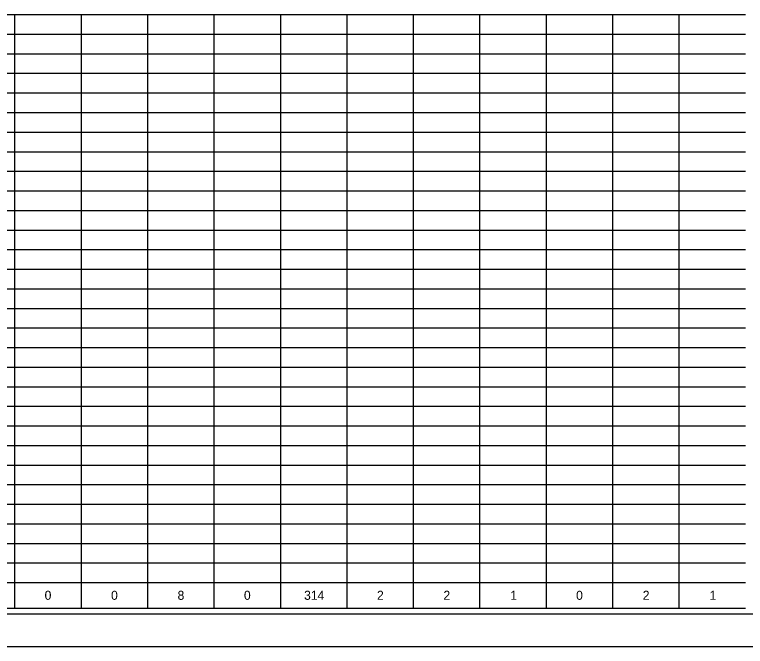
# Model space of a CAD drawing. Extents: x 0 to 34, y 0 to 22.
# Drawn here: x 15.54 to 26.83, y 0 to 9.77 of the extents above; entities that cross this region are included whole.
import ezdxf

# ---------------------------------------------------------------- set-up
doc = ezdxf.new("R2010")
doc.units = 0
for name, color, linetype in [('Default', 7, 'Continuous'), ('SH_Border', 7, 'Continuous'), ('SH_Cut_Line', 7, 'Continuous')]:
    doc.layers.add(name, color=color, linetype=linetype)

msp = doc.modelspace()

# ---------------------------------------------------------------- linework, layer by layer
at = {"layer": 'Default'}
for p, q in [((14.508, 9.769), (15.535, 9.769)), ((15.535, 9.769), (21.697, 9.769)), ((15.535, 9.769), (15.535, 9.466)), ((16.562, 9.769), (16.562, 9.466)), ((17.589, 9.769), (17.589, 9.466)), ((18.616, 9.769), (18.616, 9.466)), ((19.643, 9.769), (19.643, 9.466)), ((20.67, 9.769), (20.67, 9.466)), ((21.697, 9.769), (22.724, 9.769)), ((21.697, 9.769), (21.697, 9.466)), ((22.724, 9.769), (25.805, 9.769)), ((22.724, 9.769), (22.724, 9.466)), ((23.751, 9.769), (23.751, 9.466)), ((24.778, 9.769), (24.778, 9.466)), ((25.805, 9.769), (26.832, 9.769)), ((25.805, 9.769), (25.805, 9.466)), ((14.508, 9.466), (15.535, 9.466)), ((15.535, 9.466), (21.697, 9.466)), ((15.535, 9.466), (15.535, 9.163)), ((16.562, 9.466), (16.562, 9.163)), ((17.589, 9.466), (17.589, 9.163)), ((18.616, 9.466), (18.616, 9.163)), ((19.643, 9.466), (19.643, 9.163)), ((20.67, 9.466), (20.67, 9.163)), ((21.697, 9.466), (22.724, 9.466)), ((21.697, 9.466), (21.697, 9.163)), ((22.724, 9.466), (25.805, 9.466)), ((22.724, 9.466), (22.724, 9.163)), ((23.751, 9.466), (23.751, 9.163)), ((24.778, 9.466), (24.778, 9.163)), ((25.805, 9.466), (26.832, 9.466)), ((25.805, 9.466), (25.805, 9.163)), ((14.508, 9.163), (15.535, 9.163)), ((15.535, 9.163), (21.697, 9.163)), ((15.535, 9.163), (15.535, 8.861)), ((16.562, 9.163), (16.562, 8.861)), ((17.589, 9.163), (17.589, 8.861)), ((18.616, 9.163), (18.616, 8.861)), ((19.643, 9.163), (19.643, 8.861)), ((20.67, 9.163), (20.67, 8.861)), ((21.697, 9.163), (22.724, 9.163)), ((21.697, 9.163), (21.697, 8.861)), ((22.724, 9.163), (25.805, 9.163)), ((22.724, 9.163), (22.724, 8.861)), ((23.751, 9.163), (23.751, 8.861)), ((24.778, 9.163), (24.778, 8.861)), ((25.805, 9.163), (26.832, 9.163)), ((25.805, 9.163), (25.805, 8.861)), ((14.508, 8.861), (15.535, 8.861)), ((15.535, 8.861), (21.697, 8.861)), ((15.535, 8.861), (15.535, 8.558)), ((16.562, 8.861), (16.562, 8.558)), ((17.589, 8.861), (17.589, 8.558)), ((18.616, 8.861), (18.616, 8.558)), ((19.643, 8.861), (19.643, 8.558)), ((20.67, 8.861), (20.67, 8.558)), ((21.697, 8.861), (22.724, 8.861)), ((21.697, 8.861), (21.697, 8.558)), ((22.724, 8.861), (25.805, 8.861)), ((22.724, 8.861), (22.724, 8.558)), ((23.751, 8.861), (23.751, 8.558)), ((24.778, 8.861), (24.778, 8.558)), ((25.805, 8.861), (26.832, 8.861)), ((25.805, 8.861), (25.805, 8.558)), ((14.508, 8.558), (15.535, 8.558)), ((15.535, 8.558), (21.697, 8.558)), ((15.535, 8.558), (15.535, 8.255)), ((16.562, 8.558), (16.562, 8.255)), ((17.589, 8.558), (17.589, 8.255)), ((18.616, 8.558), (18.616, 8.255)), ((19.643, 8.558), (19.643, 8.255)), ((20.67, 8.558), (20.67, 8.255)), ((21.697, 8.558), (22.724, 8.558)), ((21.697, 8.558), (21.697, 8.255)), ((22.724, 8.558), (25.805, 8.558)), ((22.724, 8.558), (22.724, 8.255)), ((23.751, 8.558), (23.751, 8.255)), ((24.778, 8.558), (24.778, 8.255)), ((25.805, 8.558), (26.832, 8.558)), ((25.805, 8.558), (25.805, 8.255)), ((14.508, 8.255), (15.535, 8.255)), ((15.535, 8.255), (21.697, 8.255)), ((15.535, 8.255), (15.535, 7.952)), ((16.562, 8.255), (16.562, 7.952)), ((17.589, 8.255), (17.589, 7.952)), ((18.616, 8.255), (18.616, 7.952)), ((19.643, 8.255), (19.643, 7.952)), ((20.67, 8.255), (20.67, 7.952)), ((21.697, 8.255), (22.724, 8.255)), ((21.697, 8.255), (21.697, 7.952)), ((22.724, 8.255), (25.805, 8.255)), ((22.724, 8.255), (22.724, 7.952)), ((23.751, 8.255), (23.751, 7.952)), ((24.778, 8.255), (24.778, 7.952)), ((25.805, 8.255), (26.832, 8.255)), ((25.805, 8.255), (25.805, 7.952)), ((14.508, 7.952), (15.535, 7.952)), ((15.535, 7.952), (21.697, 7.952)), ((15.535, 7.952), (15.535, 7.649)), ((16.562, 7.952), (16.562, 7.649)), ((17.589, 7.952), (17.589, 7.649)), ((18.616, 7.952), (18.616, 7.649)), ((19.643, 7.952), (19.643, 7.649)), ((20.67, 7.952), (20.67, 7.649)), ((21.697, 7.952), (22.724, 7.952)), ((21.697, 7.952), (21.697, 7.649)), ((22.724, 7.952), (25.805, 7.952)), ((22.724, 7.952), (22.724, 7.649)), ((23.751, 7.952), (23.751, 7.649)), ((24.778, 7.952), (24.778, 7.649)), ((25.805, 7.952), (26.832, 7.952)), ((25.805, 7.952), (25.805, 7.649)), ((14.508, 7.649), (15.535, 7.649)), ((15.535, 7.649), (21.697, 7.649)), ((15.535, 7.649), (15.535, 7.346)), ((16.562, 7.649), (16.562, 7.346)), ((17.589, 7.649), (17.589, 7.346)), ((18.616, 7.649), (18.616, 7.346)), ((19.643, 7.649), (19.643, 7.346)), ((20.67, 7.649), (20.67, 7.346)), ((21.697, 7.649), (22.724, 7.649)), ((21.697, 7.649), (21.697, 7.346)), ((22.724, 7.649), (25.805, 7.649)), ((22.724, 7.649), (22.724, 7.346)), ((23.751, 7.649), (23.751, 7.346)), ((24.778, 7.649), (24.778, 7.346)), ((25.805, 7.649), (26.832, 7.649)), ((25.805, 7.649), (25.805, 7.346)), ((14.508, 7.346), (15.535, 7.346)), ((15.535, 7.346), (21.697, 7.346)), ((15.535, 7.346), (15.535, 7.044)), ((16.562, 7.346), (16.562, 7.044)), ((17.589, 7.346), (17.589, 7.044)), ((18.616, 7.346), (18.616, 7.044)), ((19.643, 7.346), (19.643, 7.044)), ((20.67, 7.346), (20.67, 7.044)), ((21.697, 7.346), (22.724, 7.346)), ((21.697, 7.346), (21.697, 7.044)), ((22.724, 7.346), (25.805, 7.346)), ((22.724, 7.346), (22.724, 7.044)), ((23.751, 7.346), (23.751, 7.044)), ((24.778, 7.346), (24.778, 7.044)), ((25.805, 7.346), (26.832, 7.346)), ((25.805, 7.346), (25.805, 7.044)), ((14.508, 7.044), (15.535, 7.044)), ((15.535, 7.044), (21.697, 7.044)), ((15.535, 7.044), (15.535, 6.741)), ((16.562, 7.044), (16.562, 6.741)), ((17.589, 7.044), (17.589, 6.741)), ((18.616, 7.044), (18.616, 6.741)), ((19.643, 7.044), (19.643, 6.741)), ((20.67, 7.044), (20.67, 6.741)), ((21.697, 7.044), (22.724, 7.044)), ((21.697, 7.044), (21.697, 6.741)), ((22.724, 7.044), (25.805, 7.044)), ((22.724, 7.044), (22.724, 6.741)), ((23.751, 7.044), (23.751, 6.741)), ((24.778, 7.044), (24.778, 6.741)), ((25.805, 7.044), (26.832, 7.044)), ((25.805, 7.044), (25.805, 6.741)), ((14.508, 6.741), (15.535, 6.741)), ((15.535, 6.741), (21.697, 6.741)), ((15.535, 6.741), (15.535, 6.438)), ((16.562, 6.741), (16.562, 6.438)), ((17.589, 6.741), (17.589, 6.438)), ((18.616, 6.741), (18.616, 6.438)), ((19.643, 6.741), (19.643, 6.438)), ((20.67, 6.741), (20.67, 6.438)), ((21.697, 6.741), (22.724, 6.741)), ((21.697, 6.741), (21.697, 6.438)), ((22.724, 6.741), (25.805, 6.741)), ((22.724, 6.741), (22.724, 6.438)), ((23.751, 6.741), (23.751, 6.438)), ((24.778, 6.741), (24.778, 6.438)), ((25.805, 6.741), (26.832, 6.741)), ((25.805, 6.741), (25.805, 6.438)), ((14.508, 6.438), (15.535, 6.438)), ((15.535, 6.438), (21.697, 6.438)), ((15.535, 6.438), (15.535, 6.135)), ((16.562, 6.438), (16.562, 6.135)), ((17.589, 6.438), (17.589, 6.135)), ((18.616, 6.438), (18.616, 6.135)), ((19.643, 6.438), (19.643, 6.135)), ((20.67, 6.438), (20.67, 6.135)), ((21.697, 6.438), (22.724, 6.438)), ((21.697, 6.438), (21.697, 6.135)), ((22.724, 6.438), (25.805, 6.438)), ((22.724, 6.438), (22.724, 6.135)), ((23.751, 6.438), (23.751, 6.135)), ((24.778, 6.438), (24.778, 6.135)), ((25.805, 6.438), (26.832, 6.438)), ((25.805, 6.438), (25.805, 6.135)), ((14.508, 6.135), (15.535, 6.135)), ((15.535, 6.135), (21.697, 6.135)), ((15.535, 6.135), (15.535, 5.832)), ((16.562, 6.135), (16.562, 5.832)), ((17.589, 6.135), (17.589, 5.832)), ((18.616, 6.135), (18.616, 5.832)), ((19.643, 6.135), (19.643, 5.832)), ((20.67, 6.135), (20.67, 5.832)), ((21.697, 6.135), (22.724, 6.135)), ((21.697, 6.135), (21.697, 5.832)), ((22.724, 6.135), (25.805, 6.135)), ((22.724, 6.135), (22.724, 5.832)), ((23.751, 6.135), (23.751, 5.832)), ((24.778, 6.135), (24.778, 5.832)), ((25.805, 6.135), (26.832, 6.135)), ((25.805, 6.135), (25.805, 5.832)), ((14.508, 5.832), (15.535, 5.832)), ((15.535, 5.832), (21.697, 5.832)), ((15.535, 5.832), (15.535, 5.529)), ((16.562, 5.832), (16.562, 5.529)), ((17.589, 5.832), (17.589, 5.529)), ((18.616, 5.832), (18.616, 5.529)), ((19.643, 5.832), (19.643, 5.529)), ((20.67, 5.832), (20.67, 5.529)), ((21.697, 5.832), (22.724, 5.832)), ((21.697, 5.832), (21.697, 5.529)), ((22.724, 5.832), (25.805, 5.832)), ((22.724, 5.832), (22.724, 5.529)), ((23.751, 5.832), (23.751, 5.529)), ((24.778, 5.832), (24.778, 5.529)), ((25.805, 5.832), (26.832, 5.832)), ((25.805, 5.832), (25.805, 5.529)), ((14.508, 5.529), (15.535, 5.529)), ((15.535, 5.529), (21.697, 5.529)), ((15.535, 5.529), (15.535, 5.227)), ((16.562, 5.529), (16.562, 5.227)), ((17.589, 5.529), (17.589, 5.227)), ((18.616, 5.529), (18.616, 5.227)), ((19.643, 5.529), (19.643, 5.227)), ((20.67, 5.529), (20.67, 5.227)), ((21.697, 5.529), (22.724, 5.529)), ((21.697, 5.529), (21.697, 5.227)), ((22.724, 5.529), (25.805, 5.529)), ((22.724, 5.529), (22.724, 5.227)), ((23.751, 5.529), (23.751, 5.227)), ((24.778, 5.529), (24.778, 5.227)), ((25.805, 5.529), (26.832, 5.529)), ((25.805, 5.529), (25.805, 5.227)), ((14.508, 5.227), (15.535, 5.227)), ((15.535, 5.227), (21.697, 5.227)), ((15.535, 5.227), (15.535, 4.924)), ((16.562, 5.227), (16.562, 4.924)), ((17.589, 5.227), (17.589, 4.924)), ((18.616, 5.227), (18.616, 4.924)), ((19.643, 5.227), (19.643, 4.924)), ((20.67, 5.227), (20.67, 4.924)), ((21.697, 5.227), (22.724, 5.227)), ((21.697, 5.227), (21.697, 4.924)), ((22.724, 5.227), (25.805, 5.227)), ((22.724, 5.227), (22.724, 4.924)), ((23.751, 5.227), (23.751, 4.924)), ((24.778, 5.227), (24.778, 4.924)), ((25.805, 5.227), (26.832, 5.227)), ((25.805, 5.227), (25.805, 4.924)), ((14.508, 4.924), (15.535, 4.924)), ((15.535, 4.924), (21.697, 4.924)), ((15.535, 4.924), (15.535, 4.621)), ((16.562, 4.924), (16.562, 4.621)), ((17.589, 4.924), (17.589, 4.621)), ((18.616, 4.924), (18.616, 4.621)), ((19.643, 4.924), (19.643, 4.621)), ((20.67, 4.924), (20.67, 4.621)), ((21.697, 4.924), (22.724, 4.924)), ((21.697, 4.924), (21.697, 4.621)), ((22.724, 4.924), (25.805, 4.924)), ((22.724, 4.924), (22.724, 4.621)), ((23.751, 4.924), (23.751, 4.621)), ((24.778, 4.924), (24.778, 4.621)), ((25.805, 4.924), (26.832, 4.924)), ((25.805, 4.924), (25.805, 4.621)), ((14.508, 4.621), (15.535, 4.621)), ((15.535, 4.621), (21.697, 4.621)), ((15.535, 4.621), (15.535, 4.318)), ((16.562, 4.621), (16.562, 4.318)), ((17.589, 4.621), (17.589, 4.318)), ((18.616, 4.621), (18.616, 4.318)), ((19.643, 4.621), (19.643, 4.318)), ((20.67, 4.621), (20.67, 4.318)), ((21.697, 4.621), (22.724, 4.621)), ((21.697, 4.621), (21.697, 4.318)), ((22.724, 4.621), (25.805, 4.621)), ((22.724, 4.621), (22.724, 4.318)), ((23.751, 4.621), (23.751, 4.318)), ((24.778, 4.621), (24.778, 4.318)), ((25.805, 4.621), (26.832, 4.621)), ((25.805, 4.621), (25.805, 4.318)), ((14.508, 4.318), (15.535, 4.318)), ((15.535, 4.318), (21.697, 4.318)), ((15.535, 4.318), (15.535, 4.015)), ((16.562, 4.318), (16.562, 4.015)), ((17.589, 4.318), (17.589, 4.015)), ((18.616, 4.318), (18.616, 4.015)), ((19.643, 4.318), (19.643, 4.015)), ((20.67, 4.318), (20.67, 4.015)), ((21.697, 4.318), (22.724, 4.318)), ((21.697, 4.318), (21.697, 4.015)), ((22.724, 4.318), (25.805, 4.318)), ((22.724, 4.318), (22.724, 4.015)), ((23.751, 4.318), (23.751, 4.015)), ((24.778, 4.318), (24.778, 4.015)), ((25.805, 4.318), (26.832, 4.318)), ((25.805, 4.318), (25.805, 4.015)), ((14.508, 4.015), (15.535, 4.015)), ((15.535, 4.015), (21.697, 4.015)), ((15.535, 4.015), (15.535, 3.713)), ((16.562, 4.015), (16.562, 3.713)), ((17.589, 4.015), (17.589, 3.713)), ((18.616, 4.015), (18.616, 3.713)), ((19.643, 4.015), (19.643, 3.713)), ((20.67, 4.015), (20.67, 3.713)), ((21.697, 4.015), (22.724, 4.015)), ((21.697, 4.015), (21.697, 3.713)), ((22.724, 4.015), (25.805, 4.015)), ((22.724, 4.015), (22.724, 3.713)), ((23.751, 4.015), (23.751, 3.713)), ((24.778, 4.015), (24.778, 3.713)), ((25.805, 4.015), (26.832, 4.015)), ((25.805, 4.015), (25.805, 3.713)), ((14.508, 3.713), (15.535, 3.713)), ((15.535, 3.713), (21.697, 3.713)), ((15.535, 3.713), (15.535, 3.41)), ((16.562, 3.713), (16.562, 3.41)), ((17.589, 3.713), (17.589, 3.41)), ((18.616, 3.713), (18.616, 3.41)), ((19.643, 3.713), (19.643, 3.41)), ((20.67, 3.713), (20.67, 3.41)), ((21.697, 3.713), (22.724, 3.713)), ((21.697, 3.713), (21.697, 3.41)), ((22.724, 3.713), (25.805, 3.713)), ((22.724, 3.713), (22.724, 3.41)), ((23.751, 3.713), (23.751, 3.41)), ((24.778, 3.713), (24.778, 3.41)), ((25.805, 3.713), (26.832, 3.713)), ((25.805, 3.713), (25.805, 3.41)), ((14.508, 3.41), (15.535, 3.41)), ((15.535, 3.41), (21.697, 3.41)), ((15.535, 3.41), (15.535, 3.107)), ((16.562, 3.41), (16.562, 3.107)), ((17.589, 3.41), (17.589, 3.107)), ((18.616, 3.41), (18.616, 3.107)), ((19.643, 3.41), (19.643, 3.107)), ((20.67, 3.41), (20.67, 3.107)), ((21.697, 3.41), (22.724, 3.41)), ((21.697, 3.41), (21.697, 3.107)), ((22.724, 3.41), (25.805, 3.41)), ((22.724, 3.41), (22.724, 3.107)), ((23.751, 3.41), (23.751, 3.107)), ((24.778, 3.41), (24.778, 3.107)), ((25.805, 3.41), (26.832, 3.41)), ((25.805, 3.41), (25.805, 3.107)), ((14.508, 3.107), (15.535, 3.107)), ((15.535, 3.107), (21.697, 3.107)), ((15.535, 3.107), (15.535, 2.804)), ((16.562, 3.107), (16.562, 2.804)), ((17.589, 3.107), (17.589, 2.804)), ((18.616, 3.107), (18.616, 2.804)), ((19.643, 3.107), (19.643, 2.804)), ((20.67, 3.107), (20.67, 2.804)), ((21.697, 3.107), (22.724, 3.107)), ((21.697, 3.107), (21.697, 2.804)), ((22.724, 3.107), (25.805, 3.107)), ((22.724, 3.107), (22.724, 2.804)), ((23.751, 3.107), (23.751, 2.804)), ((24.778, 3.107), (24.778, 2.804)), ((25.805, 3.107), (26.832, 3.107)), ((25.805, 3.107), (25.805, 2.804)), ((14.508, 2.804), (15.535, 2.804)), ((15.535, 2.804), (21.697, 2.804)), ((15.535, 2.804), (15.535, 2.501)), ((16.562, 2.804), (16.562, 2.501)), ((17.589, 2.804), (17.589, 2.501)), ((18.616, 2.804), (18.616, 2.501)), ((19.643, 2.804), (19.643, 2.501)), ((20.67, 2.804), (20.67, 2.501)), ((21.697, 2.804), (22.724, 2.804)), ((21.697, 2.804), (21.697, 2.501)), ((22.724, 2.804), (25.805, 2.804)), ((22.724, 2.804), (22.724, 2.501)), ((23.751, 2.804), (23.751, 2.501)), ((24.778, 2.804), (24.778, 2.501)), ((25.805, 2.804), (26.832, 2.804)), ((25.805, 2.804), (25.805, 2.501)), ((14.508, 2.501), (15.535, 2.501)), ((15.535, 2.501), (21.697, 2.501)), ((15.535, 2.501), (15.535, 2.198)), ((16.562, 2.501), (16.562, 2.198)), ((17.589, 2.501), (17.589, 2.198)), ((18.616, 2.501), (18.616, 2.198)), ((19.643, 2.501), (19.643, 2.198)), ((20.67, 2.501), (20.67, 2.198)), ((21.697, 2.501), (22.724, 2.501)), ((21.697, 2.501), (21.697, 2.198)), ((22.724, 2.501), (25.805, 2.501)), ((22.724, 2.501), (22.724, 2.198)), ((23.751, 2.501), (23.751, 2.198)), ((24.778, 2.501), (24.778, 2.198)), ((25.805, 2.501), (26.832, 2.501)), ((25.805, 2.501), (25.805, 2.198)), ((14.508, 2.198), (15.535, 2.198)), ((15.535, 2.198), (21.697, 2.198)), ((15.535, 2.198), (15.535, 1.896)), ((16.562, 2.198), (16.562, 1.896)), ((17.589, 2.198), (17.589, 1.896)), ((18.616, 2.198), (18.616, 1.896)), ((19.643, 2.198), (19.643, 1.896)), ((20.67, 2.198), (20.67, 1.896)), ((21.697, 2.198), (22.724, 2.198)), ((21.697, 2.198), (21.697, 1.896)), ((22.724, 2.198), (25.805, 2.198)), ((22.724, 2.198), (22.724, 1.896)), ((23.751, 2.198), (23.751, 1.896)), ((24.778, 2.198), (24.778, 1.896)), ((25.805, 2.198), (26.832, 2.198)), ((25.805, 2.198), (25.805, 1.896)), ((14.508, 1.896), (15.535, 1.896)), ((15.535, 1.896), (21.697, 1.896)), ((15.535, 1.896), (15.535, 1.593)), ((16.562, 1.896), (16.562, 1.593)), ((17.589, 1.896), (17.589, 1.593)), ((18.616, 1.896), (18.616, 1.593)), ((19.643, 1.896), (19.643, 1.593)), ((20.67, 1.896), (20.67, 1.593)), ((21.697, 1.896), (22.724, 1.896)), ((21.697, 1.896), (21.697, 1.593)), ((22.724, 1.896), (25.805, 1.896)), ((22.724, 1.896), (22.724, 1.593)), ((23.751, 1.896), (23.751, 1.593)), ((24.778, 1.896), (24.778, 1.593)), ((25.805, 1.896), (26.832, 1.896)), ((25.805, 1.896), (25.805, 1.593)), ((14.508, 1.593), (15.535, 1.593)), ((15.535, 1.593), (21.697, 1.593)), ((15.535, 1.593), (15.535, 1.29)), ((16.562, 1.593), (16.562, 1.29)), ((17.589, 1.593), (17.589, 1.29)), ((18.616, 1.593), (18.616, 1.29)), ((19.643, 1.593), (19.643, 1.29)), ((20.67, 1.593), (20.67, 1.29)), ((21.697, 1.593), (22.724, 1.593)), ((21.697, 1.593), (21.697, 1.29)), ((22.724, 1.593), (25.805, 1.593)), ((22.724, 1.593), (22.724, 1.29)), ((23.751, 1.593), (23.751, 1.29)), ((24.778, 1.593), (24.778, 1.29)), ((25.805, 1.593), (26.832, 1.593)), ((25.805, 1.593), (25.805, 1.29)), ((14.508, 1.29), (15.535, 1.29)), ((15.535, 1.29), (21.697, 1.29)), ((15.535, 1.29), (15.535, 0.987)), ((16.562, 1.29), (16.562, 0.987)), ((17.589, 1.29), (17.589, 0.987)), ((18.616, 1.29), (18.616, 0.987)), ((19.643, 1.29), (19.643, 0.987)), ((20.67, 1.29), (20.67, 0.987)), ((21.697, 1.29), (22.724, 1.29)), ((21.697, 1.29), (21.697, 0.987)), ((22.724, 1.29), (25.805, 1.29)), ((22.724, 1.29), (22.724, 0.987)), ((23.751, 1.29), (23.751, 0.987)), ((24.778, 1.29), (24.778, 0.987)), ((25.805, 1.29), (26.832, 1.29)), ((25.805, 1.29), (25.805, 0.987)), ((14.508, 0.987), (15.535, 0.987)), ((15.535, 0.987), (21.697, 0.987)), ((15.535, 0.987), (15.535, 0.592)), ((16.562, 0.987), (16.562, 0.592)), ((17.589, 0.987), (17.589, 0.592)), ((18.616, 0.987), (18.616, 0.592)), ((19.643, 0.987), (19.643, 0.592)), ((20.67, 0.987), (20.67, 0.592)), ((21.697, 0.987), (22.724, 0.987)), ((21.697, 0.987), (21.697, 0.592)), ((22.724, 0.987), (25.805, 0.987)), ((22.724, 0.987), (22.724, 0.592)), ((23.751, 0.987), (23.751, 0.592)), ((24.778, 0.987), (24.778, 0.592)), ((25.805, 0.987), (26.832, 0.987)), ((25.805, 0.987), (25.805, 0.592)), ((14.508, 0.592), (15.535, 0.592)), ((15.535, 0.592), (21.697, 0.592)), ((21.697, 0.592), (22.724, 0.592)), ((22.724, 0.592), (25.805, 0.592)), ((25.805, 0.592), (26.832, 0.592))]:
    msp.add_line(p, q, dxfattribs=at)
at = {"layer": 'SH_Border'}
msp.add_lwpolyline([(1.5, 21.5), (33.5, 21.5), (33.5, 0.5), (1.5, 0.5)], close=True, dxfattribs=at)
at = {"layer": 'SH_Cut_Line'}
msp.add_lwpolyline([(0, 0), (34, 0), (34, 22), (0, 22)], close=True, dxfattribs=at)

# ---------------------------------------------------------------- texts
at = {"layer": 'Default'}
for s, height, p in [('0', 0.14, (15.999, 0.72)), ('0', 0.14, (17.026, 0.72)), ('8', 0.14, (18.054, 0.72)), ('0', 0.14, (19.08, 0.72)), ('314', 0.1399, (20.01, 0.72)), ('2', 0.14, (21.137, 0.72)), ('2', 0.14, (22.164, 0.72)), ('1', 0.14, (23.197, 0.72)), ('0', 0.14, (24.215, 0.72)), ('2', 0.14, (25.245, 0.72)), ('1', 0.14, (26.278, 0.72))]:
    msp.add_text(s, height=height, dxfattribs=at).set_placement(p)

doc.saveas('drawing.dxf')
